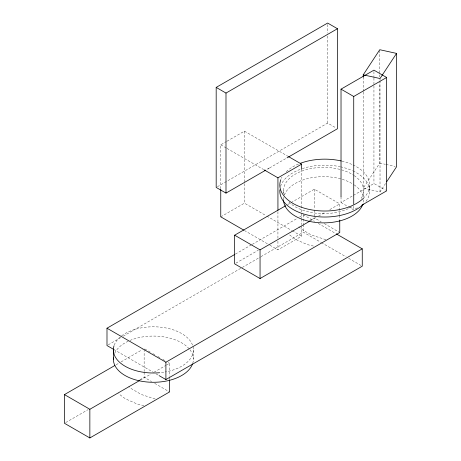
<?xml version="1.0" encoding="UTF-8"?>
<svg xmlns="http://www.w3.org/2000/svg" width="461" height="461" viewBox="0 0 461 461"><rect width="100%" height="100%" fill="white"/><g stroke="black" fill="none" stroke-linecap="round" stroke-linejoin="round"><path stroke-width="0.35" stroke-dasharray="2.31 1.73" d="M385.534 183.518L380.02 191.897L363.228 188.215L379.755 163.085L379.755 82.726M220.756 188.751L220.756 144.817L226.363 141.579M226.991 141.222L244.434 131.149L287.941 156.262M217.425 186.711L327.638 123.081L336.23 128.043M269.587 167.937L286.396 158.227M220.756 216.837L244.434 203.168L266.187 215.725M287.572 204.644L314.344 189.183L339.757 203.854L339.757 214.607M235.404 254.074L251.614 244.716M252.236 244.359L297.115 218.445M299.61 217.004L303.35 214.843L314.511 221.292M235.894 263.156L258.287 250.225M309.412 220.71L314.344 217.857L321.161 221.793M341.025 196.778L341.025 202.517L352.826 195.706M353.449 195.343L373.94 183.513L385.436 190.145M310.495 220.75L316.096 217.517M318.586 216.076L325.437 212.123M329.794 209.605L339.757 203.854M108.237 344.828L120.707 337.631M123.202 336.19L241.639 267.812M242.261 267.455L260.338 257.019M260.961 256.656L303.35 232.183L320.712 242.209M269.852 245.183L277.931 249.85L301.609 236.176L301.609 225.377M348.286 206.707L353.731 209.853L358.698 206.983M116.126 364.766L118.615 363.331M121.105 361.891L142.276 349.668M65.693 422.558L88.086 409.633M139.827 379.76L144.143 377.265L151.583 381.558M140.288 380.158L150.874 374.044M153.991 372.246L165.822 365.417M166.444 365.06L169.556 363.262L169.556 376.164M325.898 239.68L311.423 235.052L301.062 228.95L298.924 226.76M155.121 398.995L141.222 394.46L130.861 388.358L128.723 386.168M379.755 163.085L385.356 164.312M386.059 164.468L395.152 166.461M313.445 246.07L307.378 244.618L295.536 239.374L289.243 234.637M143.918 405.64L137.176 404.026L125.334 398.782L118.465 393.613M341.025 202.517L347.68 206.361M220.756 144.817L226.351 148.044M226.973 148.407L263.64 169.573M324.262 223.585L339.757 232.528M318.234 223.435L335.596 233.462M321.334 242.567L346.136 256.886M348.614 258.316L361.015 265.478M266.81 216.082L291.669 230.437M292.291 230.794L301.609 236.176M244.37 230.471L269.23 244.826M144.766 348.948L150.344 352.169M152.822 353.599L155.299 355.033M157.777 356.462L160.261 357.892M162.739 359.326L165.217 360.756M168.317 362.548L169.556 363.262M113.815 349.49L153.501 372.402M155.979 373.831L158.457 375.266M154.683 383.35L169.556 391.936M380.02 78.526L380.02 79.966M380.02 80.681L380.02 191.897M379.755 50.433L379.755 74.112M379.755 74.832L379.755 76.987M373.94 71.576L373.94 77.321M373.94 78.036L373.94 85.21M373.94 85.93L373.94 183.513M369.659 185.086L369.659 191.085M363.602 190.491L363.602 197.631M363.228 76.999L363.228 91.347M363.228 92.067L363.228 188.215M353.731 206.263L353.731 209.853M339.757 215.327L339.757 219.626M327.638 24.491L327.638 33.123M327.638 36.004L327.638 123.081M314.344 189.183L314.344 209.254M314.344 209.974L314.344 217.857M303.35 214.843L303.35 218.312M303.35 219.004L303.35 223.862M303.35 224.553L303.35 232.183M301.609 169.199L301.609 212.412M301.609 213.132L301.609 218.174M301.609 218.894L301.609 224.657M283.561 190.491L283.561 194.064M283.561 197.631L283.561 199.774A40.021 23.108 0 0 1 283.717 197.763M277.931 211.674L277.931 238.325M277.931 241.207L277.931 249.85M244.434 131.149L244.434 203.168M193.401 349.899L193.401 359.182M169.556 376.885L169.556 379.034M144.143 349.305L144.143 371.531M144.143 372.246L144.143 377.265M353.011 170.933A44.919 25.937 0 0 1 365.596 201.866M280.57 186.353A44.919 25.937 0 0 1 300.941 169.089M302.278 168.628A44.919 25.937 0 0 1 339.861 166.669M340.552 166.813A44.919 25.937 0 0 1 352.394 170.651M353.011 164.934A44.919 25.937 0 0 1 364.161 197.521M281.348 178.372A44.919 25.937 0 0 1 281.948 177.197M286.293 171.671A44.919 25.937 0 0 1 298.982 163.839M341.929 161.125A44.919 25.937 0 0 1 352.394 164.652M354.232 175.635A40.021 23.108 0 0 1 360.554 199.336M351.881 206.833A40.021 23.108 0 0 1 288.926 202.045M284.172 194.513A40.021 23.108 0 0 1 306.265 169.665A40.021 23.108 0 0 1 353.662 175.255M363.602 199.774A40.021 23.108 0 0 1 363.182 203.122M284.391 195.095A40.021 23.108 0 0 1 313.365 177.433A40.021 23.108 0 0 1 353.662 184.533M354.232 184.919A40.021 23.108 0 0 1 363.452 197.763M189.938 349.778A40.021 23.108 0 0 1 192.79 363.199M114.726 353.201A40.021 23.108 0 0 1 129.339 340.708M129.996 340.431A40.021 23.108 0 0 1 189.5 349.231M121.629 335.833A40.021 23.108 0 0 1 186.238 336.709A40.021 23.108 0 0 1 165.165 371.981M163.741 372.217A40.021 23.108 0 0 1 160.342 372.655M114.19 345.22A40.021 23.108 0 0 1 121.105 336.242"/><path stroke-width="0.69" d="M363.228 76.999L363.228 74.843L379.755 49.719L396.552 53.401L396.552 166.773L386.716 181.726M396.552 53.401L380.02 78.526L363.228 74.843M265.847 170.092L225.994 193.101L216.18 187.431L216.18 87.4L327.638 23.05L337.458 28.72L337.458 128.746L287.019 157.869M216.18 87.4L225.994 93.07L337.458 28.72M341.025 196.778L341.025 89.152L373.94 70.141L386.646 77.477L386.646 190.848L361.804 205.191M341.025 89.152L353.731 96.482L386.646 77.477M267.714 169.014L268.965 168.294M264.262 169.93L277.931 177.825L301.609 164.156L301.609 169.199M339.757 220.341L339.757 232.528L260.056 278.542L234.649 263.871L234.649 235.196L285.705 205.721M113.815 349.49L106.992 345.548L106.992 328.209L234.782 254.432M234.649 235.196L260.056 249.868L309.873 221.107M169.556 379.749L169.556 391.936L89.855 437.95L64.448 423.279L64.448 394.604L114.881 365.487M106.992 328.209L165.902 362.219L362.26 248.854L362.26 266.193L165.902 379.559L159.08 375.623M64.448 394.604L89.855 409.276L139.666 380.515M288.557 156.619L301.609 164.156M336.213 233.819L362.26 248.854M243.754 230.114L220.756 216.837L220.756 189.471M353.731 96.482L353.731 204.114M277.931 177.825L277.931 210.239M260.056 249.868L260.056 278.542M225.994 93.07L225.994 193.101M165.902 362.219L165.902 379.559M113.36 349.899L113.36 359.182M89.855 409.276L89.855 437.95M363.643 204.056A44.919 25.937 0 0 1 311.988 215.955A44.919 25.937 0 0 1 279.879 189.736M363.643 198.051A44.919 25.937 0 0 1 308.634 209.294A44.919 25.937 0 0 1 280.801 179.686M300.284 163.332A44.919 25.937 0 0 1 341.244 160.964M362.772 204.454A40.021 23.108 0 0 1 320.084 222.79A40.021 23.108 0 0 1 283.578 200.443M192.571 363.862A40.021 23.108 0 0 1 148.16 382.088A40.021 23.108 0 0 1 113.429 357.845M159.65 372.719A40.021 23.108 0 0 1 113.971 345.883"/></g></svg>
